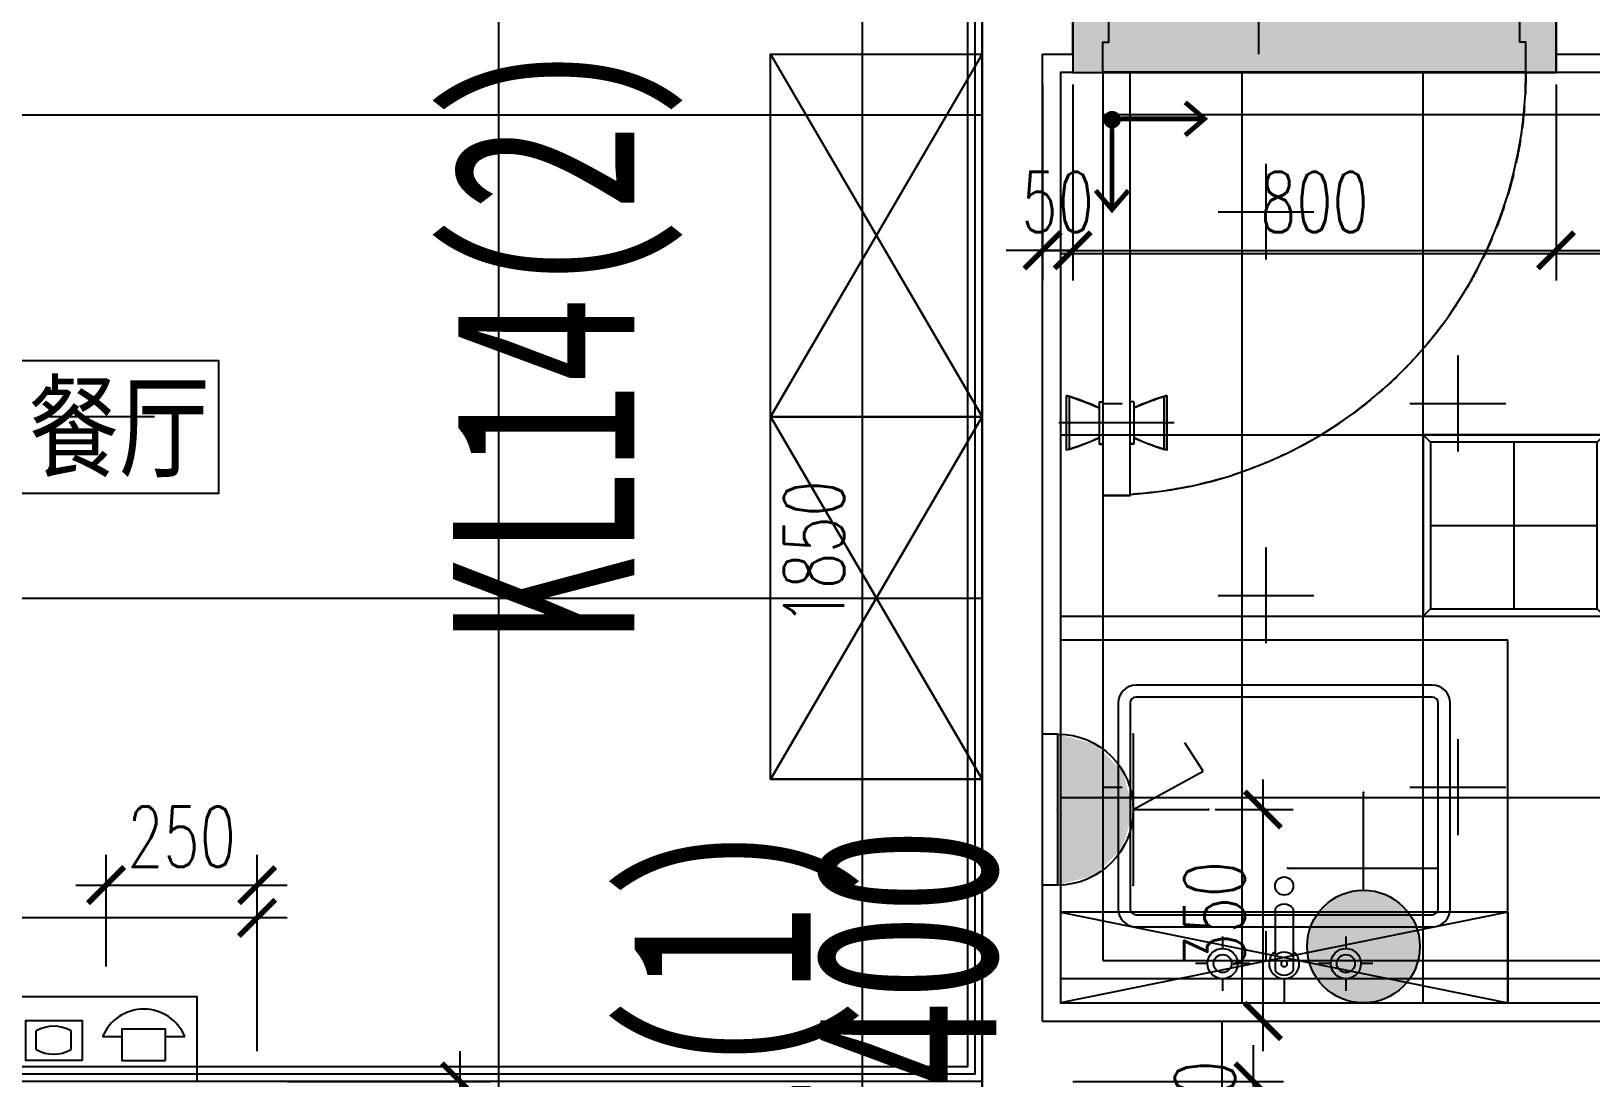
# Model space of a CAD drawing. Header units: millimetres. Extents: x 150839 to 219642, y 49429 to 88695.
# Drawn here: x 163008 to 165589, y 79401 to 81133 of the extents above; entities that cross this region are included whole.
import ezdxf
from ezdxf.enums import TextEntityAlignment as Align
from ezdxf.lldxf.tags import DXFTag

# ---------------------------------------------------------------- set-up
doc = ezdxf.new("R2010")
doc.units = ezdxf.units.MM
doc.header["$LTSCALE"] = 300
for name, pattern in [('CENTER', [50.8, 31.75, -6.35, 6.35, -6.35]), ('DASH', [0.35, 0.25, -0.1]), ('HIDDEN2', [0.1875, 0.125, -0.0625]), ('PHANTOM2', [1.25, 0.625, -0.125, 0.125, -0.125, 0.125, -0.125])]:
    doc.linetypes.add(name, pattern=pattern)
doc.layers.get('0').update_dxf_attribs({"color": 97})
doc.layers.get('DEFPOINTS').update_dxf_attribs({"color": 217, "linetype": 'HIDDEN2'})
for name, color, linetype in [('00-板填充', 8, 'Continuous'), ('00-梁实线', 2, 'Continuous'), ('00-梁编号', 2, 'Continuous'), ('00-梁虚线', 4, 'DASH'), ('C天-CEIL', 1, 'Continuous'), ('C天-CEILITE', 160, 'Continuous'), ('C天-LITEDIM', 3, 'Continuous'), ('D剖-SECT3', 65, 'Continuous'), ('E_detail', 125, 'Continuous'), ('EQUIP-动力', 1, 'Continuous'), ('EQUIP-照明', 3, 'Continuous'), ('F平-FLOOR1', 1, 'Continuous'), ('P平-DOOR', 1, 'Continuous'), ('P平-FURN1', 1, 'Continuous'), ('P平-FURN2', 5, 'Continuous'), ('P平-PUBTEXT', 5, 'Continuous'), ('P平-WALL2', 65, 'Continuous'), ('P平-WALLDIM', 3, 'Continuous'), ('RC', 1, 'Continuous'), ('WALL', 4, 'Continuous'), ('可视对讲', 1, 'Continuous')]:
    doc.layers.add(name, color=color, linetype=linetype)
doc.styles.add('A10-2栋平面_SEN20RSI$0$DIM_FONT', font='SIMPLEX.shx', dxfattribs={"width": 0.7, "bigfont": 'hztxt.shx'})
doc.styles.add('A10-2栋平面_SEN20RSI$0$STANDARD', font='txt4.shx', dxfattribs={"bigfont": 'fstxt.shx'})
doc.styles.add('DIM', font='txt')
doc.styles.add('HZ2', font='txt', dxfattribs={"bigfont": 'hztxt2'})
doc.styles.get("Standard").update_dxf_attribs({"font": ''})
doc.styles.add('TXT', font='txt.shx', dxfattribs={"width": 0.7, "bigfont": '1.shx'})
doc.styles.add('繁黑体', font='')
doc.styles.add('黑体', font='simhei.ttf', dxfattribs={"width": 0.7})
doc.styles.get('Standard').set_extended_font_data('SimSun')
doc.styles.get('繁黑体').set_extended_font_data('SimSun')
tags = doc.linetypes.add('DASHED2', pattern=[0.375, 0.25, -0.125]).pattern_tags.tags
tags[6:7] = [DXFTag(74, 4), DXFTag(75, 0), DXFTag(340, '0'), DXFTag(46, 1.0), DXFTag(50, 0.0), DXFTag(44, 0.0), DXFTag(45, 0.0)]
tags[4:5] = [DXFTag(74, 4), DXFTag(75, 0), DXFTag(340, '0'), DXFTag(46, 1.0), DXFTag(50, 0.0), DXFTag(44, 0.0), DXFTag(45, 0.0)]
doc.dimstyles.new('大样50', dxfattribs={"dimscale": 0.5, "dimtxt": 200, "dimasz": 120, "dimexe": 100, "dimexo": 100, "dimgap": 60, "dimtad": 1, "dimdec": 0, "dimzin": 0, "dimdsep": 46, "dimtxsty": 'TXT', "dimblk": 'ARCHTICK', "dimcen": 0.09, "dimdle": 100, "dimclrd": 4, "dimclre": 3, "dimclrt": 65, "dimadec": 0, "dimazin": 0, "dimtfac": 1, "dimtdec": 0, "dimtix": 1, "dimtmove": 2, "dimatfit": 3, "dimldrblk": 'ARCHTICK', "dimfxl": 1, "dimtolj": 1, "dimtzin": 0, "dimarcsym": 0})

# ---------------------------------------------------------------- blocks, each defined once
blk = doc.blocks.new('df')
at = {"layer": '00-板填充', "color": 8}
for p, q in [((926059.7, 61248.6), (926059.7, 61089.9)), ((925980.3, 61169.2), (926139, 61169.2)), ((926377.2, 60931.1), (926377.2, 60772.4)), ((925790.1, 60851.7), (925821.5, 60851.7)), ((926297.8, 60851.7), (926456.5, 60851.7)), ((926059.7, 60613.6), (926059.7, 60454.9)), ((925980.3, 60534.2), (926139, 60534.2)), ((926377.2, 60296.1), (926377.2, 60137.4)), ((925790.1, 60216.7), (925821.5, 60216.7)), ((926297.8, 60216.7), (926456.5, 60216.7)), ((926059.7, 59978.6), (926059.7, 59929.7))]:
    blk.add_line(p, q, dxfattribs=at)
at = {"layer": '00-梁实线', "color": 8}
for p, q in [((925789.9, 61329.7), (925789.9, 59929.7)), ((928089.9, 61329.7), (925789.9, 61329.7)), ((925789.9, 59929.7), (928089.9, 59929.7))]:
    blk.add_line(p, q, dxfattribs=at)
at = {"layer": '00-梁编号', "color": 8}
for p, q in [((926047.9, 61429.7), (926047.9, 61991.8)), ((925986.7, 59829.7), (925986.7, 59072.1))]:
    blk.add_line(p, q, dxfattribs=at)
at = {"layer": '00-梁虚线', "color": 8}
blk.add_line((925589.9, 58179.7), (925589.9, 63429.7), dxfattribs=at)
at = {"layer": '00-梁编号', "color": 8, "ltscale": 3000, "style": '黑体', "width": 0.7}
for s, p in [('KL14(2) 200x600', (925014, 60456.6)), ('L112(1)', (925306.1, 59164.3)), ('200x400', (925613.6, 59149.8))]:
    blk.add_text(s, height=300, rotation=90, dxfattribs=at).set_placement(p)
blk = doc.blocks.new('gerfew')
at = {"color": 5}
for p, q in [((158201.3, 48513.7), (157861.3, 48513.7)), ((157831.3, 48483.7), (157831.3, 47993.7)), ((158231.3, 47993.7), (158231.3, 48483.7)), ((157861.3, 47963.7), (158201.3, 47963.7))]:
    blk.add_line(p, q, dxfattribs=at)
at = {"color": 165}
for p, q in [((157851.3, 48483.7), (157851.3, 47993.7)), ((158201.3, 48493.7), (157861.3, 48493.7)), ((158211.3, 47993.7), (158211.3, 48483.7)), ((157770.4, 48365.7), (157770.4, 48385.7)), ((157745.4, 48340.7), (157725.4, 48340.7)), ((157815.4, 48340.7), (157795.4, 48340.7)), ((157770.4, 48295.7), (157770.4, 48315.7)), ((157861.4, 48253.7), (157758.7, 48253.7)), ((157745.4, 48238.7), (157705.4, 48238.7)), ((157861.4, 48223.7), (157758.7, 48223.7)), ((157770.4, 48161.7), (157770.4, 48181.7)), ((157745.4, 48136.7), (157725.4, 48136.7)), ((157815.4, 48136.7), (157795.4, 48136.7)), ((157770.4, 48091.7), (157770.4, 48111.7)), ((157861.3, 47983.7), (158201.3, 47983.7))]:
    blk.add_line(p, q, dxfattribs=at)
for centre, radius in [((157770.4, 48340.7), 25), ((157770.4, 48340.7), 15), ((157898.7, 48238.7), 15), ((157770.4, 48136.6), 25), ((157770.4, 48136.6), 15)]:
    blk.add_circle(centre, radius, dxfattribs=at)
at = {"color": 5}
for centre, start, end in [((157861.3, 48483.7), 90, 180), ((158201.3, 48483.7), 0, 90), ((157861.3, 47993.7), 180, 270), ((158201.3, 47993.7), 270, 0)]:
    blk.add_arc(centre, 30, start, end, dxfattribs=at)
at = {"color": 165}
for centre, radius, start, end in [((157861.3, 48483.7), 10, 90, 180), ((158201.3, 48483.7), 10, 0, 90), ((157770.4, 48238.7), 25, 36.8699, 323.1301), ((157770.4, 48238.7), 19, 127.8636, 232.1364), ((157770.4, 48238.7), 19, 307.8636, 52.1364), ((157849.7, 48238.7), 19, 307.8636, 52.1364), ((157770.4, 48238.7), 5, 36.8699, 323.1301), ((157861.3, 47993.7), 10, 180, 270), ((158201.3, 47993.7), 10, 270, 0)]:
    blk.add_arc(centre, radius, start, end, dxfattribs=at)
blk = doc.blocks.new('DR-700')
at = {"color": 7, "linetype": 'Continuous'}
for p, q in [((-61, 535), (-61, 625)), ((-56, 535), (-56, 625)), ((101, 535), (101, 625)), ((106, 535), (106, 625)), ((-6, 545), (-6, 615)), ((-6, 615), (0, 615)), ((51, 615), (45, 615)), ((51, 545), (51, 615)), ((-6, 545), (0, 545)), ((51, 545), (45, 545))]:
    blk.add_line(p, q, dxfattribs=at)
at = {"color": 7, "linetype": 'CENTER'}
blk.add_line((118, 580), (-73, 580), dxfattribs=at)
blk.add_lwpolyline([(0, 0), (0, 700), (45, 700), (45, 0)], close=True)
at = {"color": 7, "linetype": 'HIDDEN2'}
blk.add_arc((0, 0), 700, 0, 86.3142, dxfattribs=at)
at = {"color": 7, "linetype": 'Continuous'}
for centre, start, end in [((-162.8, 262.9), 65.3581, 74.2926), ((207.8, 262.9), 105.7074, 114.6419), ((-162.8, 897.1), 285.7074, 294.6419), ((207.8, 897.1), 245.3581, 254.2926)]:
    blk.add_arc(centre, 376.1, start, end, dxfattribs=at)
blk = doc.blocks.new('_ArchTick')
at = {"color": 0, "linetype": 'ByBlock', "const_width": 0.15}
blk.add_lwpolyline([(-0.5, -0.5), (0.5, 0.5)], dxfattribs=at)
blk = doc.blocks.new('*D115')
at = {"layer": 'DEFPOINTS', "color": 0, "transparency": 16777216}
for p in [(161481.7, 79665.6), (161481.7, 79394.9), (163381.7, 79394.9)]:
    blk.add_point(p, dxfattribs=at)
at = {"layer": 'P平-WALLDIM', "color": 3, "lineweight": -2, "transparency": 16777216}
for p, q in [((161481.7, 79444.9), (161481.7, 79715.6)), ((163381.7, 79444.9), (163381.7, 79715.6))]:
    blk.add_line(p, q, dxfattribs=at)
at = {"layer": 'P平-WALLDIM', "color": 4, "lineweight": -2, "transparency": 16777216}
blk.add_line((163431.7, 79665.6), (161431.7, 79665.6), dxfattribs=at)
at = {"layer": 'P平-WALLDIM', "color": 4, "lineweight": -2, "transparency": 16777216, "xscale": 60, "yscale": 60, "zscale": 60, "rotation": 180}
blk.add_blockref('_ArchTick', (161481.7, 79665.6), dxfattribs=at)
at = {"layer": 'P平-WALLDIM', "color": 4, "lineweight": -2, "transparency": 16777216, "xscale": 60, "yscale": 60, "zscale": 60}
blk.add_blockref('_ArchTick', (163381.7, 79665.6), dxfattribs=at)
at = {"layer": 'P平-WALLDIM', "color": 65, "transparency": 16777216, "insert": (162431.7, 79745.6), "char_height": 100, "attachment_point": 5, "style": 'TXT'}
blk.add_mtext('\\A1;1900', dxfattribs=at)
blk = doc.blocks.new('*D116')
at = {"layer": 'DEFPOINTS', "color": 0, "transparency": 16777216}
for p in [(163381.7, 79394.9), (163381.7, 78944.9), (163717.5, 78944.9)]:
    blk.add_point(p, dxfattribs=at)
at = {"layer": 'P平-WALLDIM', "color": 4, "lineweight": -2, "transparency": 16777216}
blk.add_line((163717.5, 79444.9), (163717.5, 78894.9), dxfattribs=at)
at = {"layer": 'P平-WALLDIM', "color": 3, "lineweight": -2, "transparency": 16777216}
for p, q in [((163431.7, 79394.9), (163767.5, 79394.9)), ((163431.7, 78944.9), (163767.5, 78944.9))]:
    blk.add_line(p, q, dxfattribs=at)
at = {"layer": 'P平-WALLDIM', "color": 4, "lineweight": -2, "transparency": 16777216, "xscale": 60, "yscale": 60, "zscale": 60}
for p, rotation in [((163717.5, 79394.9), 90), ((163717.5, 78944.9), 270)]:
    blk.add_blockref('_ArchTick', p, dxfattribs=dict(at, rotation=rotation))
at = {"layer": 'P平-WALLDIM', "color": 65, "transparency": 16777216, "insert": (163637.5, 79169.9), "char_height": 100, "attachment_point": 5, "rotation": 90, "style": 'TXT'}
blk.add_mtext('\\A1;450', dxfattribs=at)
blk = doc.blocks.new('*D122')
at = {"layer": 'DEFPOINTS', "color": 0, "transparency": 16777216}
for p in [(164383.6, 81194.9), (164581.7, 81194.9), (164581.7, 79344.9)]:
    blk.add_point(p, dxfattribs=at)
at = {"layer": 'P平-WALLDIM', "color": 4, "lineweight": -2, "transparency": 16777216}
blk.add_line((164383.6, 79294.9), (164383.6, 81244.9), dxfattribs=at)
at = {"layer": 'P平-WALLDIM', "color": 3, "lineweight": -2, "transparency": 16777216}
for p, q in [((164531.7, 81194.9), (164333.6, 81194.9)), ((164531.7, 79344.9), (164333.6, 79344.9))]:
    blk.add_line(p, q, dxfattribs=at)
at = {"layer": 'P平-WALLDIM', "color": 4, "lineweight": -2, "transparency": 16777216, "xscale": 60, "yscale": 60, "zscale": 60}
for p, rotation in [((164383.6, 81194.9), 90), ((164383.6, 79344.9), 270)]:
    blk.add_blockref('_ArchTick', p, dxfattribs=dict(at, rotation=rotation))
at = {"layer": 'P平-WALLDIM', "color": 65, "transparency": 16777216, "insert": (164303.6, 80269.9), "char_height": 100, "attachment_point": 5, "rotation": 90, "style": 'TXT'}
blk.add_mtext('\\A1;1850', dxfattribs=at)
blk = doc.blocks.new('*D124')
at = {"layer": 'DEFPOINTS', "color": 0, "transparency": 16777216}
for p in [(164681.7, 79394.9), (165030.7, 79394.9), (164681.7, 79344.9)]:
    blk.add_point(p, dxfattribs=at)
at = {"layer": 'P平-WALLDIM', "color": 4, "lineweight": -2, "transparency": 16777216}
for p, q in [((165030.7, 79394.9), (165030.7, 79454.9)), ((165030.7, 79344.9), (165030.7, 79394.9)), ((165030.7, 79344.9), (165030.7, 79284.9))]:
    blk.add_line(p, q, dxfattribs=at)
at = {"layer": 'P平-WALLDIM', "color": 3, "lineweight": -2, "transparency": 16777216}
for p, q in [((164731.7, 79394.9), (165080.7, 79394.9)), ((164731.7, 79344.9), (165080.7, 79344.9))]:
    blk.add_line(p, q, dxfattribs=at)
at = {"layer": 'P平-WALLDIM', "color": 4, "lineweight": -2, "transparency": 16777216, "xscale": 60, "yscale": 60, "zscale": 60}
for p, rotation in [((165030.7, 79394.9), 270), ((165030.7, 79344.9), 90)]:
    blk.add_blockref('_ArchTick', p, dxfattribs=dict(at, rotation=rotation))
at = {"layer": 'P平-WALLDIM', "color": 65, "transparency": 16777216, "insert": (164950.7, 79369.9), "char_height": 100, "attachment_point": 5, "rotation": 90, "style": 'TXT'}
blk.add_mtext('\\A1;50', dxfattribs=at)
blk = doc.blocks.new('*D134')
at = {"layer": 'DEFPOINTS', "color": 0, "transparency": 16777216}
for p in [(164681.7, 81094.9), (164731.7, 81094.9), (164681.7, 80770.4)]:
    blk.add_point(p, dxfattribs=at)
at = {"layer": 'P平-WALLDIM', "color": 3, "lineweight": -2, "transparency": 16777216}
for p, q in [((164681.7, 81044.9), (164681.7, 80720.4)), ((164731.7, 81044.9), (164731.7, 80720.4))]:
    blk.add_line(p, q, dxfattribs=at)
at = {"layer": 'P平-WALLDIM', "color": 4, "lineweight": -2, "transparency": 16777216}
for p, q in [((164681.7, 80770.4), (164621.7, 80770.4)), ((164731.7, 80770.4), (164681.7, 80770.4)), ((164731.7, 80770.4), (164791.7, 80770.4))]:
    blk.add_line(p, q, dxfattribs=at)
at = {"layer": 'P平-WALLDIM', "color": 4, "lineweight": -2, "transparency": 16777216, "xscale": 60, "yscale": 60, "zscale": 60}
blk.add_blockref('_ArchTick', (164681.7, 80770.4), dxfattribs=at)
at = {"layer": 'P平-WALLDIM', "color": 4, "lineweight": -2, "transparency": 16777216, "xscale": 60, "yscale": 60, "zscale": 60, "rotation": 180}
blk.add_blockref('_ArchTick', (164731.7, 80770.4), dxfattribs=at)
at = {"layer": 'P平-WALLDIM', "color": 65, "transparency": 16777216, "insert": (164706.7, 80850.4), "char_height": 100, "attachment_point": 5, "style": 'TXT'}
blk.add_mtext('\\A1;50', dxfattribs=at)
blk = doc.blocks.new('*D135')
at = {"layer": 'DEFPOINTS', "color": 0, "transparency": 16777216}
for p in [(164731.7, 81094.9), (165531.7, 81094.9), (165531.7, 80770.4)]:
    blk.add_point(p, dxfattribs=at)
at = {"layer": 'P平-WALLDIM', "color": 3, "lineweight": -2, "transparency": 16777216}
for p, q in [((164731.7, 81044.9), (164731.7, 80720.4)), ((165531.7, 81044.9), (165531.7, 80720.4))]:
    blk.add_line(p, q, dxfattribs=at)
at = {"layer": 'P平-WALLDIM', "color": 4, "lineweight": -2, "transparency": 16777216}
blk.add_line((164681.7, 80770.4), (165581.7, 80770.4), dxfattribs=at)
at = {"layer": 'P平-WALLDIM', "color": 4, "lineweight": -2, "transparency": 16777216, "xscale": 60, "yscale": 60, "zscale": 60, "rotation": 180}
blk.add_blockref('_ArchTick', (164731.7, 80770.4), dxfattribs=at)
at = {"layer": 'P平-WALLDIM', "color": 4, "lineweight": -2, "transparency": 16777216, "xscale": 60, "yscale": 60, "zscale": 60}
blk.add_blockref('_ArchTick', (165531.7, 80770.4), dxfattribs=at)
at = {"layer": 'P平-WALLDIM', "color": 65, "transparency": 16777216, "insert": (165131.7, 80850.4), "char_height": 100, "attachment_point": 5, "style": 'TXT'}
blk.add_mtext('\\A1;800', dxfattribs=at)
blk = doc.blocks.new('*D136')
at = {"layer": 'DEFPOINTS', "color": 0, "transparency": 16777216}
for p in [(165531.7, 81094.9), (167081.7, 81094.9), (167081.7, 80770.4)]:
    blk.add_point(p, dxfattribs=at)
at = {"layer": 'P平-WALLDIM', "color": 3, "lineweight": -2, "transparency": 16777216}
for p, q in [((165531.7, 81044.9), (165531.7, 80720.4)), ((167081.7, 81044.9), (167081.7, 80720.4))]:
    blk.add_line(p, q, dxfattribs=at)
at = {"layer": 'P平-WALLDIM', "color": 4, "lineweight": -2, "transparency": 16777216}
blk.add_line((165481.7, 80770.4), (167131.7, 80770.4), dxfattribs=at)
at = {"layer": 'P平-WALLDIM', "color": 4, "lineweight": -2, "transparency": 16777216, "xscale": 60, "yscale": 60, "zscale": 60, "rotation": 180}
blk.add_blockref('_ArchTick', (165531.7, 80770.4), dxfattribs=at)
at = {"layer": 'P平-WALLDIM', "color": 4, "lineweight": -2, "transparency": 16777216, "xscale": 60, "yscale": 60, "zscale": 60}
blk.add_blockref('_ArchTick', (167081.7, 80770.4), dxfattribs=at)
at = {"layer": 'P平-WALLDIM', "color": 65, "transparency": 16777216, "insert": (166306.7, 80850.4), "char_height": 100, "attachment_point": 5, "style": 'TXT'}
blk.add_mtext('\\A1;1550', dxfattribs=at)
blk = doc.blocks.new('A$C691A7C08')
h = blk.add_hatch(color=165)
edge = h.paths.add_edge_path()
edge.add_ellipse((-61.7, 60.2), major_axis=(5.12, 5.12), ratio=1, start_angle=135, end_angle=315)
edge.add_ellipse((-61.7, 60.2), major_axis=(5.12, 5.12), ratio=1, start_angle=315, end_angle=495)
at = {"color": 165, "const_width": 4}
for points in [[(-47.4, 120.7), (-61, 136.6), (-74.6, 120.7)], [(-61, 67.4), (-61, 136.6)], [(-120.3, 73.7), (-136.1, 60.1), (-120.3, 46.6)], [(-68.9, 60.1), (-136.1, 60.1)]]:
    blk.add_lwpolyline(points, dxfattribs=at)
blk = doc.blocks.new('htrwhth4w')
at = {"layer": 'EQUIP-动力', "color": 250, "linetype": 'DASHED2'}
for p, q in [((206862.9, 81194.7), (206862.9, 81064.7)), ((206922.9, 81114.7), (206922.9, 81194.7)), ((207602.9, 81114.7), (207602.9, 81194.7)), ((207662.9, 81194.7), (207662.9, 81064.7)), ((206912.9, 81064.7), (206912.9, 81114.7)), ((206912.9, 81114.7), (206922.9, 81114.7)), ((207612.9, 81114.7), (207602.9, 81114.7)), ((207612.9, 81064.7), (207612.9, 81114.7)), ((206712.9, 81094.9), (206362.9, 80494.9)), ((206362.9, 81094.9), (206712.9, 80494.9)), ((206362.9, 79894.9), (206362.9, 81094.9)), ((206362.9, 81094.9), (206712.9, 81094.9)), ((206712.9, 81094.9), (206712.9, 79894.9)), ((206862.9, 81094.7), (206862.9, 81064.7)), ((207662.9, 81064.7), (207662.9, 81094.7)), ((206862.9, 81064.7), (206842.9, 81064.7)), ((206842.9, 81064.7), (206842.9, 79524.7)), ((206862.9, 81064.7), (206912.9, 81064.7)), ((207612.9, 81064.9), (206912.9, 81064.9)), ((206912.9, 81064.7), (206912.9, 80364.7)), ((206957.9, 81064.7), (206912.9, 81064.7)), ((206957.9, 80364.7), (206957.9, 81064.7)), ((207662.9, 81064.7), (207612.9, 81064.7)), ((209182.9, 81064.7), (207662.9, 81064.7)), ((206851.9, 80529.7), (206851.9, 80439.7)), ((206856.9, 80529.7), (206856.9, 80439.7)), ((206906.9, 80519.7), (206906.9, 80449.7)), ((206906.9, 80519.7), (206912.9, 80519.7)), ((206963.9, 80519.7), (206957.9, 80519.7)), ((206963.9, 80519.7), (206963.9, 80449.7)), ((207014, 80529.7), (207014, 80439.7)), ((207018.9, 80529.7), (207018.9, 80439.7)), ((206362.9, 80494.9), (206712.9, 80494.9)), ((206362.9, 80494.9), (206712.9, 79894.9)), ((206712.9, 80494.9), (206362.9, 79894.9)), ((207030.9, 80484.7), (206839.9, 80484.7)), ((206906.9, 80449.7), (206912.9, 80449.7)), ((206963.9, 80449.7), (206957.9, 80449.7)), ((206912.9, 80364.7), (206957.9, 80364.7)), ((207582.9, 80125, -147131.5), (206842.9, 80124.9, 14439.6)), ((207582.9, 79644.9), (207582.9, 80125, 169458.8)), ((207457.9, 80050.6), (206967.9, 80050.6)), ((207457.9, 80030.6), (206967.9, 80030.6)), ((206937.9, 80020.6), (206937.9, 79680.6)), ((206957.9, 80020.6), (206957.9, 79680.6)), ((207467.9, 79680.6), (207467.9, 80020.6)), ((207487.9, 79680.6), (207487.9, 80020.6)), ((206712.9, 79894.9), (206362.9, 79894.9)), ((207582.9, 79674.9), (206842.9, 79674.9)), ((207582.9, 79674.9), (206842.9, 79524.9)), ((206842.9, 79674.9), (207582.9, 79524.9)), ((206967.9, 79670.6), (207457.9, 79670.6)), ((207197.9, 79680.7), (207197.9, 79578)), ((207227.9, 79680.7), (207227.9, 79578)), ((207582.9, 79674.9), (207582.9, 79524.9)), ((206967.9, 79650.6), (207457.9, 79650.6)), ((207110.9, 79634.7), (207110.9, 79614.7)), ((207314.9, 79634.7), (207314.9, 79614.7)), ((207085.9, 79589.7), (207065.9, 79589.7)), ((207155.9, 79589.7), (207135.9, 79589.7)), ((207289.9, 79589.7), (207269.9, 79589.7)), ((207359.9, 79589.7), (207339.9, 79589.7)), ((207110.9, 79564.7), (207110.9, 79544.7)), ((207212.9, 79564.7), (207212.9, 79524.7)), ((207314.9, 79564.7), (207314.9, 79544.7)), ((206842.9, 79524.7), (208282.9, 79524.7))]:
    blk.add_line(p, q, dxfattribs=at)
for centre, radius in [((207212.9, 79718), 15), ((207110.9, 79589.7), 25), ((207315, 79589.7), 25), ((207110.9, 79589.7), 15), ((207315, 79589.7), 15)]:
    blk.add_circle(centre, radius, dxfattribs=at)
for centre, radius, start, end in [((206912.9, 81064.7), 700, 273.6858, 0), ((206750.1, 80167.6), 376.1, 65.3581, 74.2926), ((207120.8, 80167.6), 376.1, 105.7074, 114.6419), ((206750.1, 80801.8), 376.1, 285.7074, 294.6419), ((207120.8, 80801.8), 376.1, 245.3581, 254.2926), ((206967.9, 80020.6), 30, 90, 180), ((206967.9, 80020.6), 10, 90, 180), ((207457.9, 80020.6), 30, 0, 90), ((207457.9, 80020.6), 10, 0, 90), ((206967.9, 79680.6), 30, 180, 270), ((206967.9, 79680.6), 10, 180, 270), ((207212.9, 79669), 19, 37.8636, 142.1364), ((207457.9, 79680.6), 30, 270, 0), ((207457.9, 79680.6), 10, 270, 0), ((207212.9, 79589.7), 25, 126.8699, 53.1301), ((207212.9, 79589.7), 19, 37.8636, 142.1364), ((207212.9, 79589.7), 5, 126.8699, 53.1301), ((207212.9, 79589.7), 19, 217.8636, 322.1364)]:
    blk.add_arc(centre, radius, start, end, dxfattribs=at)
at = {"layer": 'EQUIP-动力', "color": 250, "linetype": 'DASHED2', "flags": 9}
for tag, style, width in [('XSIZE', 'A10-2栋平面_SEN20RSI$0$STANDARD', 0.8), ('YSIZE', 'A10-2栋平面_SEN20RSI$0$STANDARD', 0.8), ('XSIZE', 'A10-2栋平面_SEN20RSI$0$DIM_FONT', 0.7), ('YSIZE', 'A10-2栋平面_SEN20RSI$0$DIM_FONT', 0.7)]:
    blk.add_attdef(tag, (209413, 80718.7), '', height=0.5, rotation=0.0069, dxfattribs=dict(at, style=style, width=width))
blk = doc.blocks.new('$equip$00001241')
for p, q in [((-0.5, 1), (-0.5, 1.1)), ((0.5, 1), (0.5, 1.1)), ((-0.5, 1), (0.5, 1)), ((-0.5, 0.5), (0.5, 0.5)), ((0, 0.5), (-0.255, 0.037)), ((0, 0.5), (0, 0)), ((-0.255, 0.037), (-0.441, 0.158))]:
    blk.add_line(p, q)
blk.add_arc((0, 0.999), 0.5, 180, 0)
for points in [[(0.433, 0.75), (-0.433, 0.75), (0.5, 1), (-0.5, 1)], [(0.25, 0.567), (-0.25, 0.567), (0.433, 0.75), (-0.433, 0.75)], [(0, 0.5), (0, 0.5), (0.25, 0.567), (-0.25, 0.567)]]:
    blk.add_solid(points)
at = {"layer": 'EQUIP-照明'}
for p in [(0, 1), (-0.5, 0.5), (0.5, 0.5), (0, 0)]:
    blk.add_point(p, dxfattribs=at)
at = {"layer": 'EQUIP-照明', "flags": 9}
blk.add_attdef('A', (0, 0), '', height=0.00002, dxfattribs=at)
blk = doc.blocks.new('*D208')
at = {"layer": 'DEFPOINTS', "color": 0, "transparency": 16777216}
for p in [(164917.3, 79844.9), (164917.3, 79494.9), (165046.4, 79494.9)]:
    blk.add_point(p, dxfattribs=at)
at = {"layer": 'EQUIP-动力', "color": 4, "lineweight": -2, "transparency": 16777216}
blk.add_line((165046.4, 79894.9), (165046.4, 79444.9), dxfattribs=at)
at = {"layer": 'EQUIP-动力', "color": 3, "lineweight": -2, "transparency": 16777216}
for p, q in [((164967.3, 79844.9), (165096.4, 79844.9)), ((164967.3, 79494.9), (165096.4, 79494.9))]:
    blk.add_line(p, q, dxfattribs=at)
at = {"layer": 'EQUIP-动力', "color": 4, "lineweight": -2, "transparency": 16777216, "xscale": 60, "yscale": 60, "zscale": 60}
for p, rotation in [((165046.4, 79844.9), 90), ((165046.4, 79494.9), 270)]:
    blk.add_blockref('_ArchTick', p, dxfattribs=dict(at, rotation=rotation))
at = {"layer": 'EQUIP-动力', "color": 65, "transparency": 16777216, "insert": (164966.4, 79669.9), "char_height": 100, "attachment_point": 5, "rotation": 90, "style": 'TXT'}
blk.add_mtext('\\A1;350', dxfattribs=at)
blk = doc.blocks.new('fsd')
at = {"layer": 'EQUIP-动力'}
h = blk.add_hatch(color=256, dxfattribs=at)
edge = h.paths.add_edge_path()
edge.add_arc((992099.3, 350514.4), 93.3, 270, 630)
for p, q in [((992099.3, 350421.1), (992099.3, 350259.7)), ((992224.3, 350384.7), (991974.3, 350384.7))]:
    blk.add_line(p, q, dxfattribs=at)
blk.add_circle((992099.3, 350514.4), 93.3, dxfattribs=at)
for p in [(992224.3, 350384.7), (992099.3, 350259.7)]:
    blk.add_point(p, dxfattribs=at)
at = {"layer": 'EQUIP-动力', "flags": 9}
blk.add_attdef('A', (992099.3, 350259.7), '', height=0.005, dxfattribs=at)
blk = doc.blocks.new('A$C14E84CB3')
at = {"layer": '可视对讲', "color": 1, "linetype": 'Continuous'}
for p, q in [((34.4, 52.9), (34.4, 83.5)), ((92, 52.9), (92, 83.5))]:
    blk.add_line(p, q, dxfattribs=at)
for points in [[(300.1, 0), (0, 0), (0, 140.4), (300.1, 140.4)], [(111, 35.1), (111, 100.3), (16.7, 100.3), (16.7, 35.1)], [(248.5, 34.4), (248.5, 86.8), (176, 86.8), (176, 34.4)]]:
    blk.add_lwpolyline(points, close=True, dxfattribs=at)
for points in [[(144.3, 74.6), (176, 74.6, -120.049146)], [(248.5, 74.6), (280.3, 74.6, -120.049146)]]:
    blk.add_lwpolyline(points, format="xyb", dxfattribs=at)
for centre, radius, start, end in [((212.3, 45.9), 73.8, 22.859, 157.141), ((63.2, 33.9), 57.4, 59.9022, 120.0978), ((63.2, 102.5), 57.4, 239.9022, 300.0978)]:
    blk.add_arc(centre, radius, start, end, dxfattribs=at)
at = {"layer": '可视对讲', "color": 1, "linetype": 'Continuous', "text_generation_flag": 4, "flags": 1}
for tag, height, style, p in [('XYVALUE', 0.0853, 'DIM', (212.3, 132.5)), ('VALUE', 0.0853, 'DIM', (212.3, 132.5)), ('XYVALUE', 0.102, 'HZ2', (63.8, 115.7)), ('VALUE', 0.102, 'HZ2', (63.8, 115.7))]:
    blk.add_attdef(tag, text='', height=height, rotation=180, dxfattribs=dict(at, style=style)).set_placement(p, align=Align.MIDDLE)
blk = doc.blocks.new('*D211')
at = {"layer": 'C天-LITEDIM', "color": 3, "lineweight": -2, "transparency": 16777216}
for p, q in [((163131.7, 79585.3), (163131.7, 79769.9)), ((163381.7, 79444.9), (163381.7, 79769.9))]:
    blk.add_line(p, q, dxfattribs=at)
at = {"layer": 'C天-LITEDIM', "color": 4, "lineweight": -2, "transparency": 16777216}
blk.add_line((163081.7, 79719.9), (163431.7, 79719.9), dxfattribs=at)
at = {"layer": 'DEFPOINTS', "color": 0, "transparency": 16777216}
for p in [(163381.7, 79719.9), (163131.7, 79535.3), (163381.7, 79394.9)]:
    blk.add_point(p, dxfattribs=at)
at = {"layer": 'C天-LITEDIM', "color": 4, "lineweight": -2, "transparency": 16777216, "xscale": 60, "yscale": 60, "zscale": 60, "rotation": 180}
blk.add_blockref('_ArchTick', (163131.7, 79719.9), dxfattribs=at)
at = {"layer": 'C天-LITEDIM', "color": 4, "lineweight": -2, "transparency": 16777216, "xscale": 60, "yscale": 60, "zscale": 60}
blk.add_blockref('_ArchTick', (163381.7, 79719.9), dxfattribs=at)
at = {"layer": 'C天-LITEDIM', "color": 65, "transparency": 16777216, "insert": (163256.7, 79799.9), "char_height": 100, "attachment_point": 5, "style": 'TXT'}
blk.add_mtext('\\A1;250', dxfattribs=at)
blk = doc.blocks.new('rtwhrwg')
at = {"layer": 'WALL', "linetype": 'ByBlock'}
for p, q in [((148126.6, 79494.9), (148126.6, 81194.9)), ((148276.6, 81094.9), (148276.6, 81194.9)), ((149076.6, 81194.9), (149076.6, 81094.9)), ((148226.6, 79494.9), (148226.6, 81094.9)), ((148226.6, 81094.9), (148276.6, 81094.9)), ((149076.6, 81094.9), (149326.6, 81094.9)), ((148126.6, 79494.9), (148126.6, 79344.9)), ((148226.6, 79494.9), (149726.6, 79494.9))]:
    blk.add_line(p, q, dxfattribs=at)
blk = doc.blocks.new('A$C305E440D')
at = {"layer": 'C天-CEILITE', "color": 8}
for p, q in [((12.2, 287.8), (0, 300)), ((287.8, 287.8), (300, 300)), ((12.2, 12.2), (0, 0)), ((287.8, 12.2), (300, 0))]:
    blk.add_line(p, q, dxfattribs=at)
at = {"layer": 'C天-CEILITE', "color": 1}
blk.add_lwpolyline([(0, 300), (300, 300), (300, 0), (0, 0)], close=True, dxfattribs=at)
at = {"layer": 'C天-CEILITE', "color": 8}
blk.add_lwpolyline([(12.2, 287.8), (287.8, 287.8), (287.8, 12.2), (12.2, 12.2)], close=True, dxfattribs=at)
at = {"layer": 'RC', "color": 8}
for p, q in [((150, 287.8), (150, 12.2)), ((12.2, 150), (287.8, 150))]:
    blk.add_line(p, q, dxfattribs=at)

msp = doc.modelspace()

# ---------------------------------------------------------------- hatches: boundary and pattern name
at = {"layer": 'C天-CEIL'}
h = msp.add_hatch(dxfattribs=at)
h.set_pattern_fill('_USER', color=8, scale=300, style=0, double=1, pattern_type=0)
h.set_pattern_definition([(0, (164711.73, 81064.92), (0, 300), []), (90, (164711.73, 81064.92), (-300, 2e-14), [])])
h.paths.add_polyline_path([(167051.7, 81064.9), (165531.7, 81064.9), (164731.7, 81064.9), (164711.7, 81064.9), (164711.7, 79524.9), (166151.7, 79524.9), (166151.7, 79924.9), (167051.7, 79924.9)])
at = {"layer": 'F平-FLOOR1', "linetype": 'ByBlock', "ltscale": 0.5}
h = msp.add_hatch(dxfattribs=at)
h.set_pattern_fill('大理石', color=8, scale=80, angle=330, style=0)
h.set_pattern_definition([(11.9872, (160338.65, 78518.675), (595.6922, 71.76916), [7.688, -1606.747]), (38.1986, (160233.677, 78565.426), (567.8461, 503.5383), [27.695, -1910.964]), (30.9454, (160221.87, 78556.406), (387.84609, 191.76916), [11.7664, -2459.185]), (60, (160231.96, 78562.46), (207.846, -120), [3.429, -356.571]), (41.565, (160333.24, 78513.88), (180, 311.7691), [7.228, -751.719]), (141.46923, (160333.244, 78513.88), (-207.8461, 120), [11.556, -2415.293]), (49.2157, (160308.244, 78502.58), (927.8461, 1127.07658), [24.4315, -2540.8754]), (32.133, (160206.722, 78687.881), (1731.384381, 1078.845739), [56.2357, -11753.252]), (330, (160236.1, 78731.86), (180, 311.77), [0, -240]), (34.9831, (160403.44, 78710.89), (955.692195, 695.307435), [37.835, -3934.8715]), (51.43911, (160412.466, 78541.382), (2035.692183, 2565.922291), [53.7416, -11232.0014]), (52.87498, (160313.941, 78635.875), (1107.846085, 1438.845736), [27.642, -5777.1835]), (46.75948, (160255.442, 78582.552), (747.846099, 815.307434), [59.8774, -6227.252]), (330, (160223.13, 78601.4), (180, 311.77), [0, -240]), (330, (160224.54, 78596.15), (180, 311.77), [0, -240]), (330, (160257.55, 78599.34), (180, 311.77), [0, -240]), (330, (160272.07, 78639.9), (180, 311.77), [0, -240]), (29.03624, (160296.462, 78626.172), (387.846086, 191.769164), [19.992, -4178.2934]), (330, (160313.6, 78635.3), (180, 311.77), [0, -240]), (330, (160280.68, 78639.4), (180, 311.77), [0, -240]), (330, (160302.26, 78653.62), (180, 311.77), [0, -240]), (330, (160274.9, 78629.37), (180, 311.77), [0, -240]), (20.1944, (160383.11, 78538.536), (387.8461, 191.76915), [8.926, -1865.534]), (60, (160377.97, 78529.63), (207.846, -120), [10.286, -349.714]), (13.66778, (160361.08, 78525.521), (983.53829, 263.53829), [17.379, -3632.278]), (60, (160359.37, 78522.55), (207.846, -120), [3.429, -356.571]), (9.80557, (160346.172, 78520.272), (595.69219, 71.76916), [13.389, -2798.301]), (330, (160327.7, 78558.85), (180, 311.77), [0, -240]), (330, (160383.94, 78538.92), (180, 311.77), [0, -240]), (330, (160383.94, 78538.92), (180, 311.77), [0, -240]), (359.35775, (160391.487, 78541.617), (803.5383, -48.23085), [20.98, -2181.927]), (330, (160395.12, 78559.96), (180, 311.77), [0, -240]), (116.30993, (160403.44, 78710.89), (-235.6922, 551.76914), [24.724, -2571.273]), (338.1301, (160356.675, 78682.464), (2258.460953, -888.230848), [24.244, -5066.925]), (17.8624, (160306.729, 78703.383), (1371.384387, 455.307435), [32.365, -6764.34]), (344.62087, (160254.343, 78717.792), (1427.076586, -408.23084), [54.331, -5650.404]), (330, (160282.48, 78727.34), (180, 311.77), [0, -240]), (348.43495, (160330.625, 78657.915), (1011.38439, -168.23086), [10.842, -2265.998]), (346.6992, (160341.25, 78655.74), (207.8461, -120), [5.966, -1246.871]), (71.09372, (160347.053, 78654.369), (844.30779, 2422.384), [29.698, -6206.8397]), (330, (160328.2, 78683.14), (180, 311.77), [0, -240]), (330, (160356.9, 78683.1), (180, 311.77), [0, -240]), (330, (160308.04, 78663.64), (180, 311.77), [0, -240]), (330, (160319.86, 78745.8), (180, 311.77), [0, -240]), (330, (160302.13, 78738.24), (180, 311.77), [0, -240]), (14.1449, (160366.227, 78726.437), (983.538292, 263.53829), [27.075, -5658.6965]), (24.58294, (160337.534, 78713.31), (387.846097, 191.769144), [31.553, -6594.577]), (330, (160366.63, 78726.48), (180, 311.77), [0, -240]), (330, (160327.43, 78728.1), (180, 311.77), [0, -240]), (330, (160366.63, 78726.48), (180, 311.77), [0, -240]), (330, (160337.3, 78712.8), (180, 311.77), [0, -240]), (45.0686, (160379.174, 78673.434), (747.8461, 815.30744), [8.871, -1854.03]), (60, (160385.44, 78679.71), (207.846, -120), [36, -324]), (20.1944, (160497.49, 78789.217), (387.8461, 191.76915), [8.926, -1865.534]), (330, (160401.68, 78756.4), (180, 311.77), [0, -240]), (330, (160406.43, 78749.22), (180, 311.77), [0, -240]), (330, (160383.57, 78771.32), (180, 311.77), [0, -240]), (330, (160438.16, 78788.75), (180, 311.77), [0, -240]), (23.1301, (160449.01, 78757.821), (387.8461, 191.769145), [17.143, -3582.857]), (60, (160434.44, 78732.58), (207.846, -120), [29.143, -330.857]), (330, (160434.76, 78733.07), (180, 311.77), [0, -240]), (353.1986, (160488.846, 78790.25), (803.5383, -48.23085), [8.704, -1819.082]), (36.0375, (160484.295, 78786.94), (567.8461, 503.5383), [5.628, -1176.235]), (36.0375, (160479.744, 78783.626), (567.8461, 503.5383), [5.628, -1176.235]), (51.8699, (160464.775, 78764.555), (1107.846098, 1438.845726), [24.244, -5066.925]), (60, (160505.87, 78792.3), (207.846, -120), [8.571, -351.429]), (330, (160489.04, 78815.87), (180, 311.77), [0, -240])])
h.paths.add_polyline_path([(164731.7, 81064.9), (165531.7, 81064.9), (165531.7, 81194.9), (164731.7, 81194.9)])
h.paths.add_polyline_path([(165781.7, 81294.9), (165881.7, 81294.9), (165881.7, 82194.9), (165781.7, 82194.9)])
h.paths.add_polyline_path([(165731.7, 82344.9), (164831.7, 82344.9), (164831.7, 82444.9), (165731.7, 82444.9)])
h.paths.add_polyline_path([(160151.7, 82794.9), (160281.7, 82794.9), (160281.7, 83594.9), (160151.7, 83594.9)])
h.paths.add_polyline_path([(161281.7, 82194.9), (161481.7, 82194.9), (161481.7, 81294.9), (161281.7, 81294.9)])

# ---------------------------------------------------------------- linework, layer by layer
at = {"layer": 'C天-CEIL', "color": 1}
for points in [[(161481.7, 85394.9), (164581.7, 85394.9), (164581.7, 79394.9), (161481.7, 79394.9)], [(161505.7, 85370.9), (164557.7, 85370.9), (164557.7, 79418.9), (161505.7, 79418.9)]]:
    msp.add_lwpolyline(points, close=True, dxfattribs=at)
at = {"layer": 'C天-CEIL', "color": 8}
msp.add_lwpolyline([(161493.7, 85382.9), (164569.7, 85382.9), (164569.7, 79406.9), (161493.7, 79406.9)], close=True, dxfattribs=at)
at = {"layer": 'C天-CEIL'}
msp.add_lwpolyline([(164731.7, 81064.9), (165531.7, 81064.9), (165531.7, 81194.9), (164731.7, 81194.9)], close=True, dxfattribs=at)
at = {"layer": 'C天-LITEDIM', "linetype": 'PHANTOM2'}
msp.add_line((163212.1, 80494.9), (161481.7, 80494.9), dxfattribs=at)
at = {"layer": 'D剖-SECT3', "color": 1}
for points in [[(164731.7, 81194.9), (164731.7, 81064.9), (164781.7, 81064.9), (164781.7, 81114.9), (164791.7, 81114.9), (164791.7, 81194.9)], [(165531.7, 81194.9), (165531.7, 81064.9), (165481.7, 81064.9), (165481.7, 81114.9), (165471.7, 81114.9), (165471.7, 81194.9)]]:
    msp.add_lwpolyline(points, close=True, dxfattribs=at)
at = {"layer": 'F平-FLOOR1', "color": 8}
for p, q in [((163781.7, 77794.9), (163781.7, 85535)), ((164581.7, 77794.9), (164581.7, 85394.9)), ((165311.7, 79524.9), (165311.7, 81064.9)), ((161481.7, 80994.9), (164581.7, 80994.9)), ((164711.7, 80464.9), (167051.7, 80464.9)), ((161481.7, 80194.9), (164581.7, 80194.9)), ((164711.7, 79864.9), (166151.7, 79864.9))]:
    msp.add_line(p, q, dxfattribs=at)
at = {"layer": 'F平-FLOOR1'}
msp.add_lwpolyline([(164731.7, 81064.9), (165531.7, 81064.9), (165531.7, 81194.9), (164731.7, 81194.9)], close=True, dxfattribs=at)
at = {"layer": 'P平-DOOR', "color": 165}
msp.add_line((165481.7, 81064.9), (164781.7, 81064.9), dxfattribs=at)
at = {"layer": 'P平-FURN1'}
msp.add_line((164231.7, 80494.9), (164581.7, 80494.9), dxfattribs=at)
msp.add_lwpolyline([(164231.7, 79894.9), (164231.7, 81094.9), (164581.7, 81094.9), (164581.7, 79894.9)], close=True, dxfattribs=at)
at = {"layer": 'P平-FURN1', "color": 8, "linetype": 'DASHED2'}
for points in [[(164231.7, 81094.9), (164581.7, 80494.9), (164231.7, 79894.9)], [(164581.7, 81094.9), (164231.7, 80494.9), (164581.7, 79894.9)]]:
    msp.add_lwpolyline(points, dxfattribs=at)
at = {"layer": 'P平-FURN2'}
for p, q in [((165451.7, 80125, -147131.5), (164711.7, 80124.9, 14439.6)), ((165451.7, 79524.9, -42359), (165451.7, 80125, 169458.8))]:
    msp.add_line(p, q, dxfattribs=at)
at = {"layer": 'P平-PUBTEXT', "color": 5}
msp.add_lwpolyline([(162988, 80588.2), (163318, 80588.2), (163318, 80368.2), (162988, 80368.2)], close=True, dxfattribs=at)
at = {"layer": 'P平-WALL2'}
msp.add_lwpolyline([(164731.7, 81094.9), (164731.7, 81064.9), (164711.7, 81064.9), (164711.7, 79524.9), (166151.7, 79524.9), (166151.7, 79924.9), (167051.7, 79924.9), (167051.7, 81064.9), (165531.7, 81064.9), (165531.7, 81094.9)], dxfattribs=at)

# ---------------------------------------------------------------- block references
at = {"layer": 'C天-CEILITE', "extrusion": (0, 0, -1), "zscale": -1, "rotation": 270}
msp.add_blockref('A$C305E440D', (-165611.7, 80464.9), dxfattribs=at)
at = {"layer": 'DEFPOINTS'}
msp.add_blockref('df', (-761008.1, 19665.2), dxfattribs=at)
at = {"layer": 'E_detail'}
msp.add_blockref('rtwhrwg', (16455.1, 0), dxfattribs=at)
at = {"layer": 'EQUIP-动力', "color": 1, "linetype": 'Continuous'}
msp.add_blockref('htrwhth4w', (-42131.2, 0.3), dxfattribs=at)
at = {"layer": 'EQUIP-动力', "xscale": -250.0000000000001, "yscale": 250.0000000000001, "zscale": 250.0000000000001, "rotation": 90}
msp.add_blockref('$equip$00001241', (164956.7, 79844.9), dxfattribs=at)
at = {"layer": 'EQUIP-动力', "linetype": 'ByBlock', "rotation": 180}
msp.add_blockref('fsd', (1157312.2, 430132.6), dxfattribs=at)
at = {"layer": 'F平-FLOOR1', "color": 8, "linetype": 'Continuous', "xscale": -2, "yscale": 2, "zscale": 2, "rotation": 270}
msp.add_blockref('A$C691A7C08', (164676.5, 81110.2), dxfattribs=at)
at = {"layer": 'P平-DOOR', "xscale": -1, "rotation": 180}
msp.add_blockref('DR-700', (164781.7, 81064.9), dxfattribs=at)
at = {"layer": 'P平-FURN2', "rotation": 90}
msp.add_blockref('gerfew', (213320.4, -78180.4), dxfattribs=at)
at = {"layer": '可视对讲'}
msp.add_blockref('A$C14E84CB3', (162981.7, 79394.9), dxfattribs=at)

# ---------------------------------------------------------------- texts
at = {"layer": 'P平-PUBTEXT', "color": 5, "style": '繁黑体', "width": 0.8}
msp.add_text('餐厅', height=137.5, dxfattribs=at).set_placement((163153, 80478.2), align=Align.MIDDLE_CENTER)

# ---------------------------------------------------------------- dimensions: what is measured, and where the dimension line sits
at = {"layer": 'C天-LITEDIM'}
dim = msp.add_linear_dim(base=(163381.7, 79719.9), p1=(163131.7, 79535.3), p2=(163381.7, 79394.9), dimstyle='大样50', dxfattribs=at)
dim.commit()
dim.dimension.update_dxf_attribs({"geometry": '*D211', "text_midpoint": (163256.7, 79799.9)})
at = {"layer": 'EQUIP-动力'}
dim = msp.add_linear_dim(base=(165046.4, 79494.9), p1=(164917.3, 79844.9), p2=(164917.3, 79494.9), angle=90, dimstyle='大样50', dxfattribs=at)
dim.commit()
dim.dimension.update_dxf_attribs({"geometry": '*D208', "text_midpoint": (164966.4, 79669.9)})
at = {"layer": 'P平-WALLDIM'}
for base, p1, p2, picture, middle in [((164383.6, 81194.9), (164581.7, 79344.9), (164581.7, 81194.9), '*D122', (164303.6, 80269.9)), ((163717.5, 78944.9), (163381.7, 79394.9), (163381.7, 78944.9), '*D116', (163637.5, 79169.9)), ((165030.7, 79394.9), (164681.7, 79344.9), (164681.7, 79394.9), '*D124', (164950.7, 79369.9))]:
    dim = msp.add_linear_dim(base=base, p1=p1, p2=p2, angle=90, dimstyle='大样50', dxfattribs=at)
    dim.commit()
    dim.dimension.update_dxf_attribs({"geometry": picture, "text_midpoint": middle})
for base, p1, p2, picture, middle in [((164681.7, 80770.4), (164731.7, 81094.9), (164681.7, 81094.9), '*D134', (164706.7, 80850.4)), ((165531.7, 80770.4), (164731.7, 81094.9), (165531.7, 81094.9), '*D135', (165131.7, 80850.4)), ((167081.7, 80770.4), (165531.7, 81094.9), (167081.7, 81094.9), '*D136', (166306.7, 80850.4)), ((161481.7, 79665.6), (163381.7, 79394.9), (161481.7, 79394.9), '*D115', (162431.7, 79745.6))]:
    dim = msp.add_linear_dim(base=base, p1=p1, p2=p2, dimstyle='大样50', dxfattribs=at)
    dim.commit()
    dim.dimension.update_dxf_attribs({"geometry": picture, "text_midpoint": middle})

doc.saveas('drawing.dxf')
